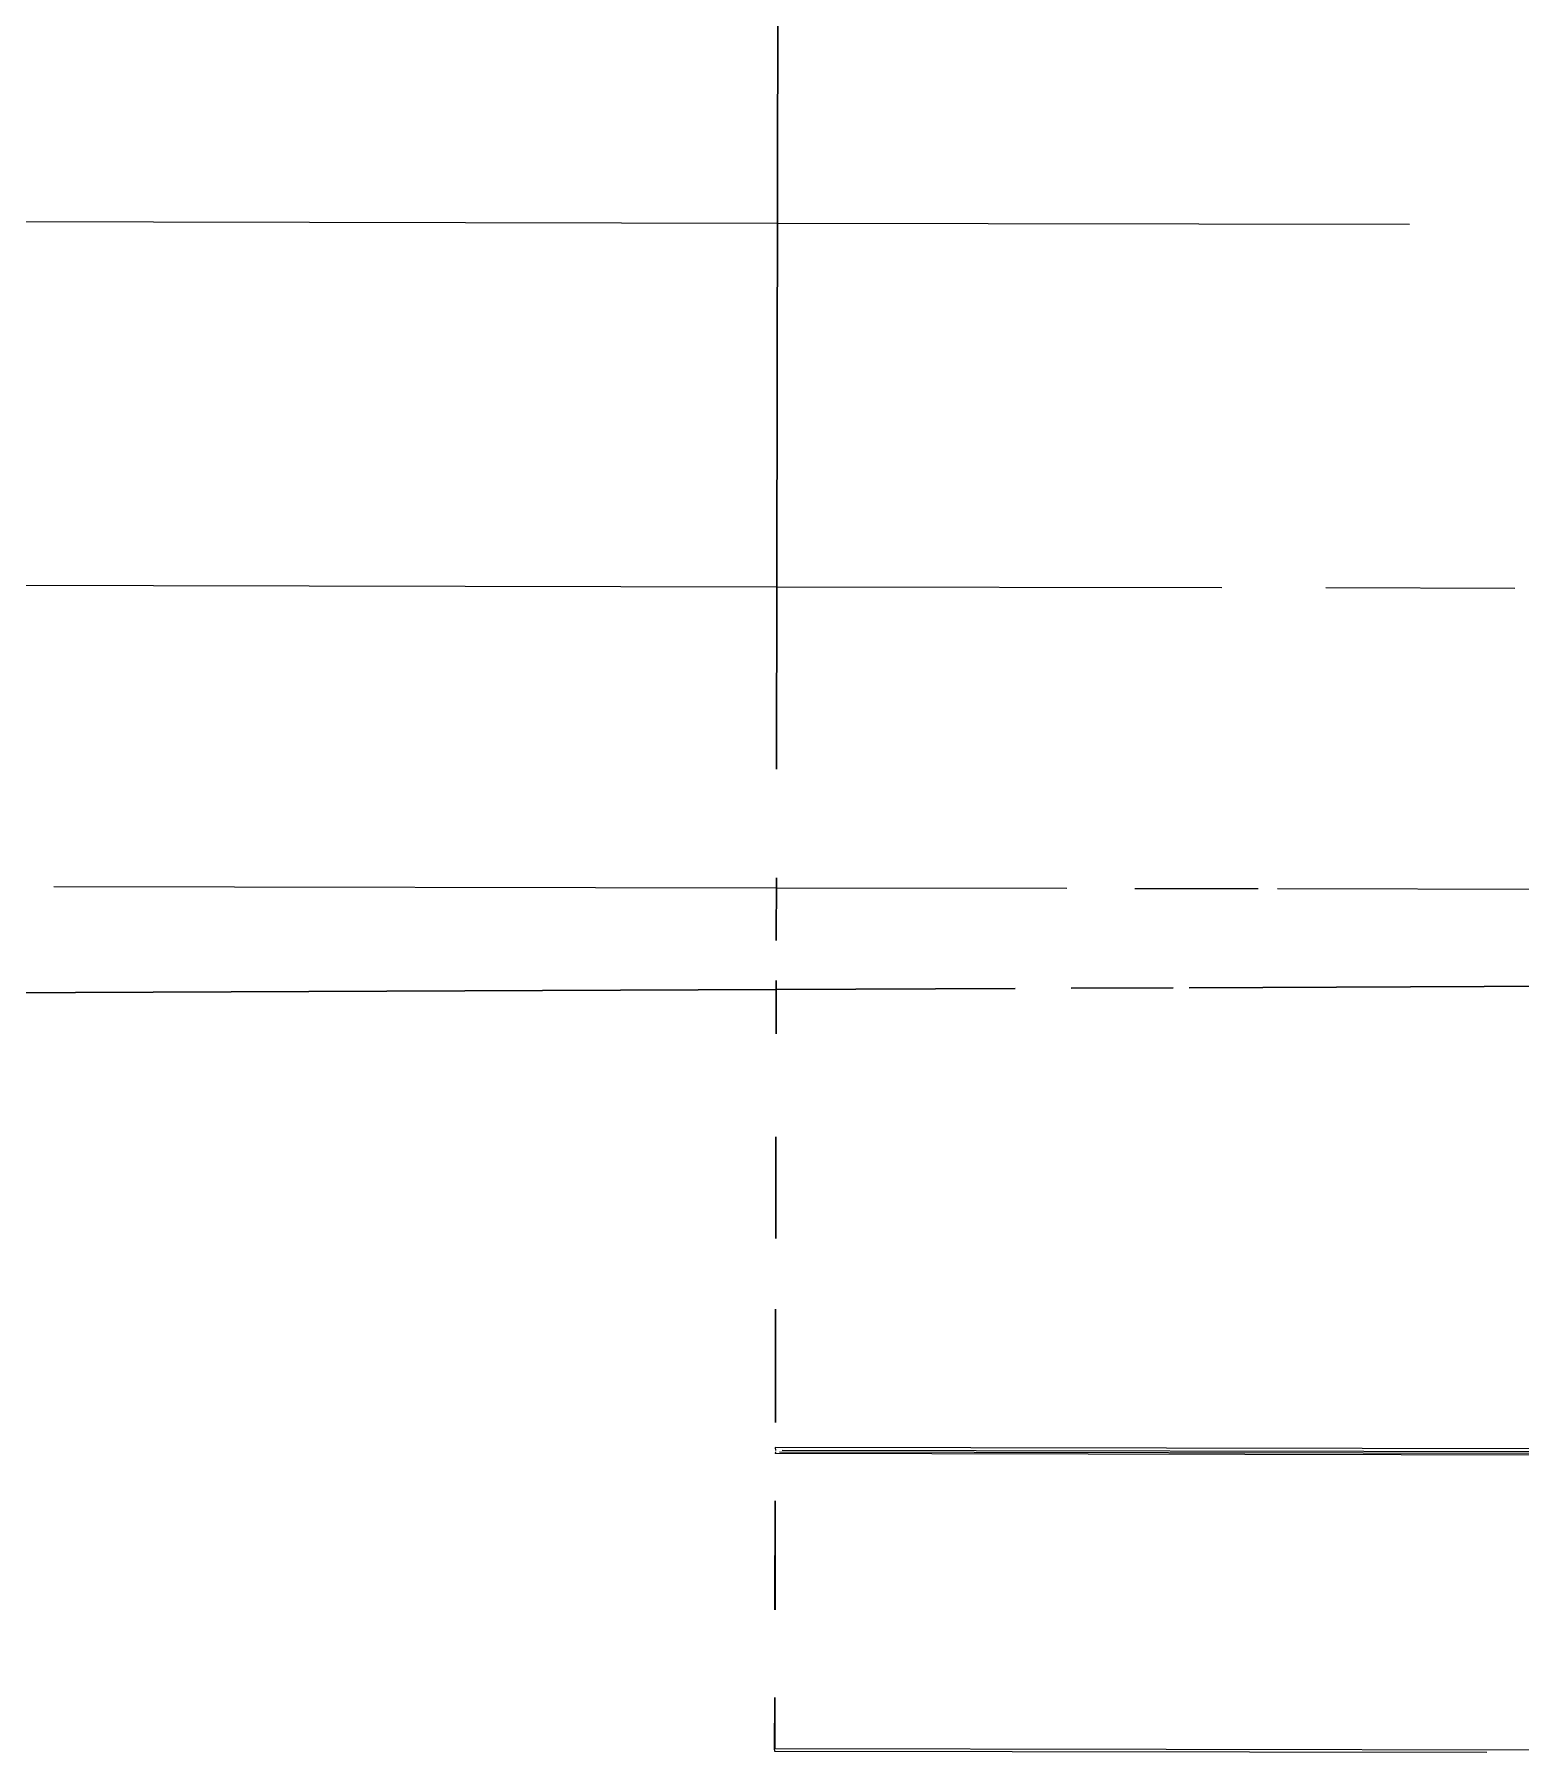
# Model space of a CAD drawing. Header units: metres. Extents: x -354 to -91, y 3 to 562.
# Drawn here: x -224.1236 to -224.0446, y 509.6024 to 509.6938 of the extents above; entities that cross this region are included whole.
import ezdxf

# ---------------------------------------------------------------- set-up
doc = ezdxf.new("R2010")
doc.units = ezdxf.units.M
doc.layers.add('A-GENM', color=7, linetype='Continuous', lineweight=25)

# ---------------------------------------------------------------- blocks, each defined once
blk = doc.blocks.new('T2DPAA-T2D-C3S-RW-M2D-100010_dwg-40802999-DRG-2873034 - CONSTRUCTION SEQUENCE STAGE A8')
at = {"color": 254, "lineweight": 25, "true_color": 0xd0d0d0}
for p, q in [((26.850309, -639.66345), (26.826672, -639.573871)), ((26.85635, -639.686344), (26.850309, -639.66345)), ((26.860322, -639.701401), (26.857761, -639.691693))]:
    blk.add_line(p, q, dxfattribs=at)
blk = doc.blocks.new('T2DPAA-T2D-PWC-RW-M2D-100010_RoadDesign_rvt-1-DRG-2873034 - CONSTRUCTION SEQUENCE STAGE A8')
at = {"color": 254, "lineweight": 25, "true_color": 0xd0d0d0, "rotation": 75.11694444444437}
blk.add_blockref('T2DPAA-T2D-C3S-RW-M2D-100010_dwg-40802999-DRG-2873034 - CONSTRUCTION SEQUENCE STAGE A8', (-1722.337041, 648.010456), dxfattribs=at)
blk = doc.blocks.new('T2D Feature Wall Adaptive V6 - 1_160 Slope-67396104-DRG-2873034 - CONSTRUCTION SEQUENCE STAGE A8')
at = {"layer": 'A-GENM', "color": 253, "true_color": 0xa3a3a3}
for p, q in [((0.009996, 0.290926), (0.009996, 0.326267)), ((-0.025361, 0.264273), (-0.025358, 0.297895)), ((0.009996, 0.283346), (0.009996, 0.289903)), ((0.009996, 0.264273), (0.009996, 0.279734)), ((-0.02537, 0.171628), (-0.025361, 0.264273)), ((0.009996, 0.225845), (0.009996, 0.264273))]:
    blk.add_line(p, q, dxfattribs=at)
blk = doc.blocks.new('Adaptive point Fascia Panel Bracket - Type T04-68494825-DRG-2873034 - CONSTRUCTION SEQUENCE STAGE A8')
at = {"layer": 'A-GENM', "color": 253, "true_color": 0xa3a3a3}
for p, q in [((-1097.236565, 509.654665), (-1097.236327, 509.788226)), ((-1097.236326, 509.788226), (-1097.236564, 509.654665)), ((-1097.236581, 509.64556), (-1097.236575, 509.648887)), ((-1097.236574, 509.648886), (-1097.23658, 509.64556)), ((-1097.23659, 509.640601), (-1097.236585, 509.643426)), ((-1097.236584, 509.643427), (-1097.236589, 509.640601)), ((-1097.236609, 509.629704), (-1097.2366, 509.63512)), ((-1097.236599, 509.63512), (-1097.236608, 509.629704)), ((-1097.236627, 509.619926), (-1097.236616, 509.625952)), ((-1097.236615, 509.625952), (-1097.236626, 509.619926)), ((-1097.236639, 509.618588), (-1097.236628, 509.618429)), ((-1097.158126, 509.618449), (-1097.236639, 509.618588)), ((-1097.236628, 509.618366), (-1097.23663, 509.618266)), ((-1097.165942, 509.618141), (-1097.23663, 509.618266)), ((-1097.236405, 509.618366), (-1097.165942, 509.618241)), ((-1097.165943, 509.618303), (-1097.236264, 509.618428)), ((-1097.236654, 509.60995), (-1097.236644, 509.615759)), ((-1097.236632, 509.615759), (-1097.236643, 509.609951)), ((-1097.236667, 509.602588), (-1097.236662, 509.605294)), ((-1097.236651, 509.605294), (-1097.236656, 509.602588)), ((-1097.236656, 509.602429), (-1097.236667, 509.602588)), ((-1097.236667, 509.602588), (-1097.158146, 509.602449)), ((-1097.198776, 509.602361), (-1097.236656, 509.602429))]:
    blk.add_line(p, q, dxfattribs=at)
blk = doc.blocks.new('T2DPAA-T2D-C3S-RS-M3D-100334_rvt-1-DRG-2873034 - CONSTRUCTION SEQUENCE STAGE A8')
at = {"layer": 'A-GENM', "color": 253, "true_color": 0xa3a3a3}
for p, q in [((-1097.329232, 509.642561), (-1097.236586, 509.642949)), ((-1097.236586, 509.642949), (-1097.329232, 509.642561)), ((-1097.236586, 509.642949), (-1097.223867, 509.643003)), ((-1097.223867, 509.643003), (-1097.236586, 509.642949)), ((-1097.220885, 509.643015), (-1097.21546, 509.643038)), ((-1097.21546, 509.643038), (-1097.220885, 509.643015)), ((-1097.214613, 509.643042), (-1097.174591, 509.64321)), ((-1097.174591, 509.64321), (-1097.214613, 509.643042))]:
    blk.add_line(p, q, dxfattribs=at)
at = {"layer": 'A-GENM', "color": 253, "lineweight": 25, "true_color": 0xa3a3a3, "rotation": 269.8981467655939}
blk.add_blockref('T2D Feature Wall Adaptive V6 - 1_160 Slope-67396104-DRG-2873034 - CONSTRUCTION SEQUENCE STAGE A8', (-1097.500831, 509.658831), dxfattribs=at)
at = {"layer": 'A-GENM', "color": 253, "lineweight": 25, "true_color": 0xa3a3a3}
blk.add_blockref('Adaptive point Fascia Panel Bracket - Type T04-68494825-DRG-2873034 - CONSTRUCTION SEQUENCE STAGE A8', (0, 0), dxfattribs=at)

msp = doc.modelspace()

# ---------------------------------------------------------------- block references
at = {"lineweight": 5}
for name in ['T2DPAA-T2D-C3S-RS-M3D-100334_rvt-1-DRG-2873034 - CONSTRUCTION SEQUENCE STAGE A8', 'T2DPAA-T2D-PWC-RW-M2D-100010_RoadDesign_rvt-1-DRG-2873034 - CONSTRUCTION SEQUENCE STAGE A8']:
    msp.add_blockref(name, (873.152395, 0), dxfattribs=at)

doc.saveas('drawing.dxf')
